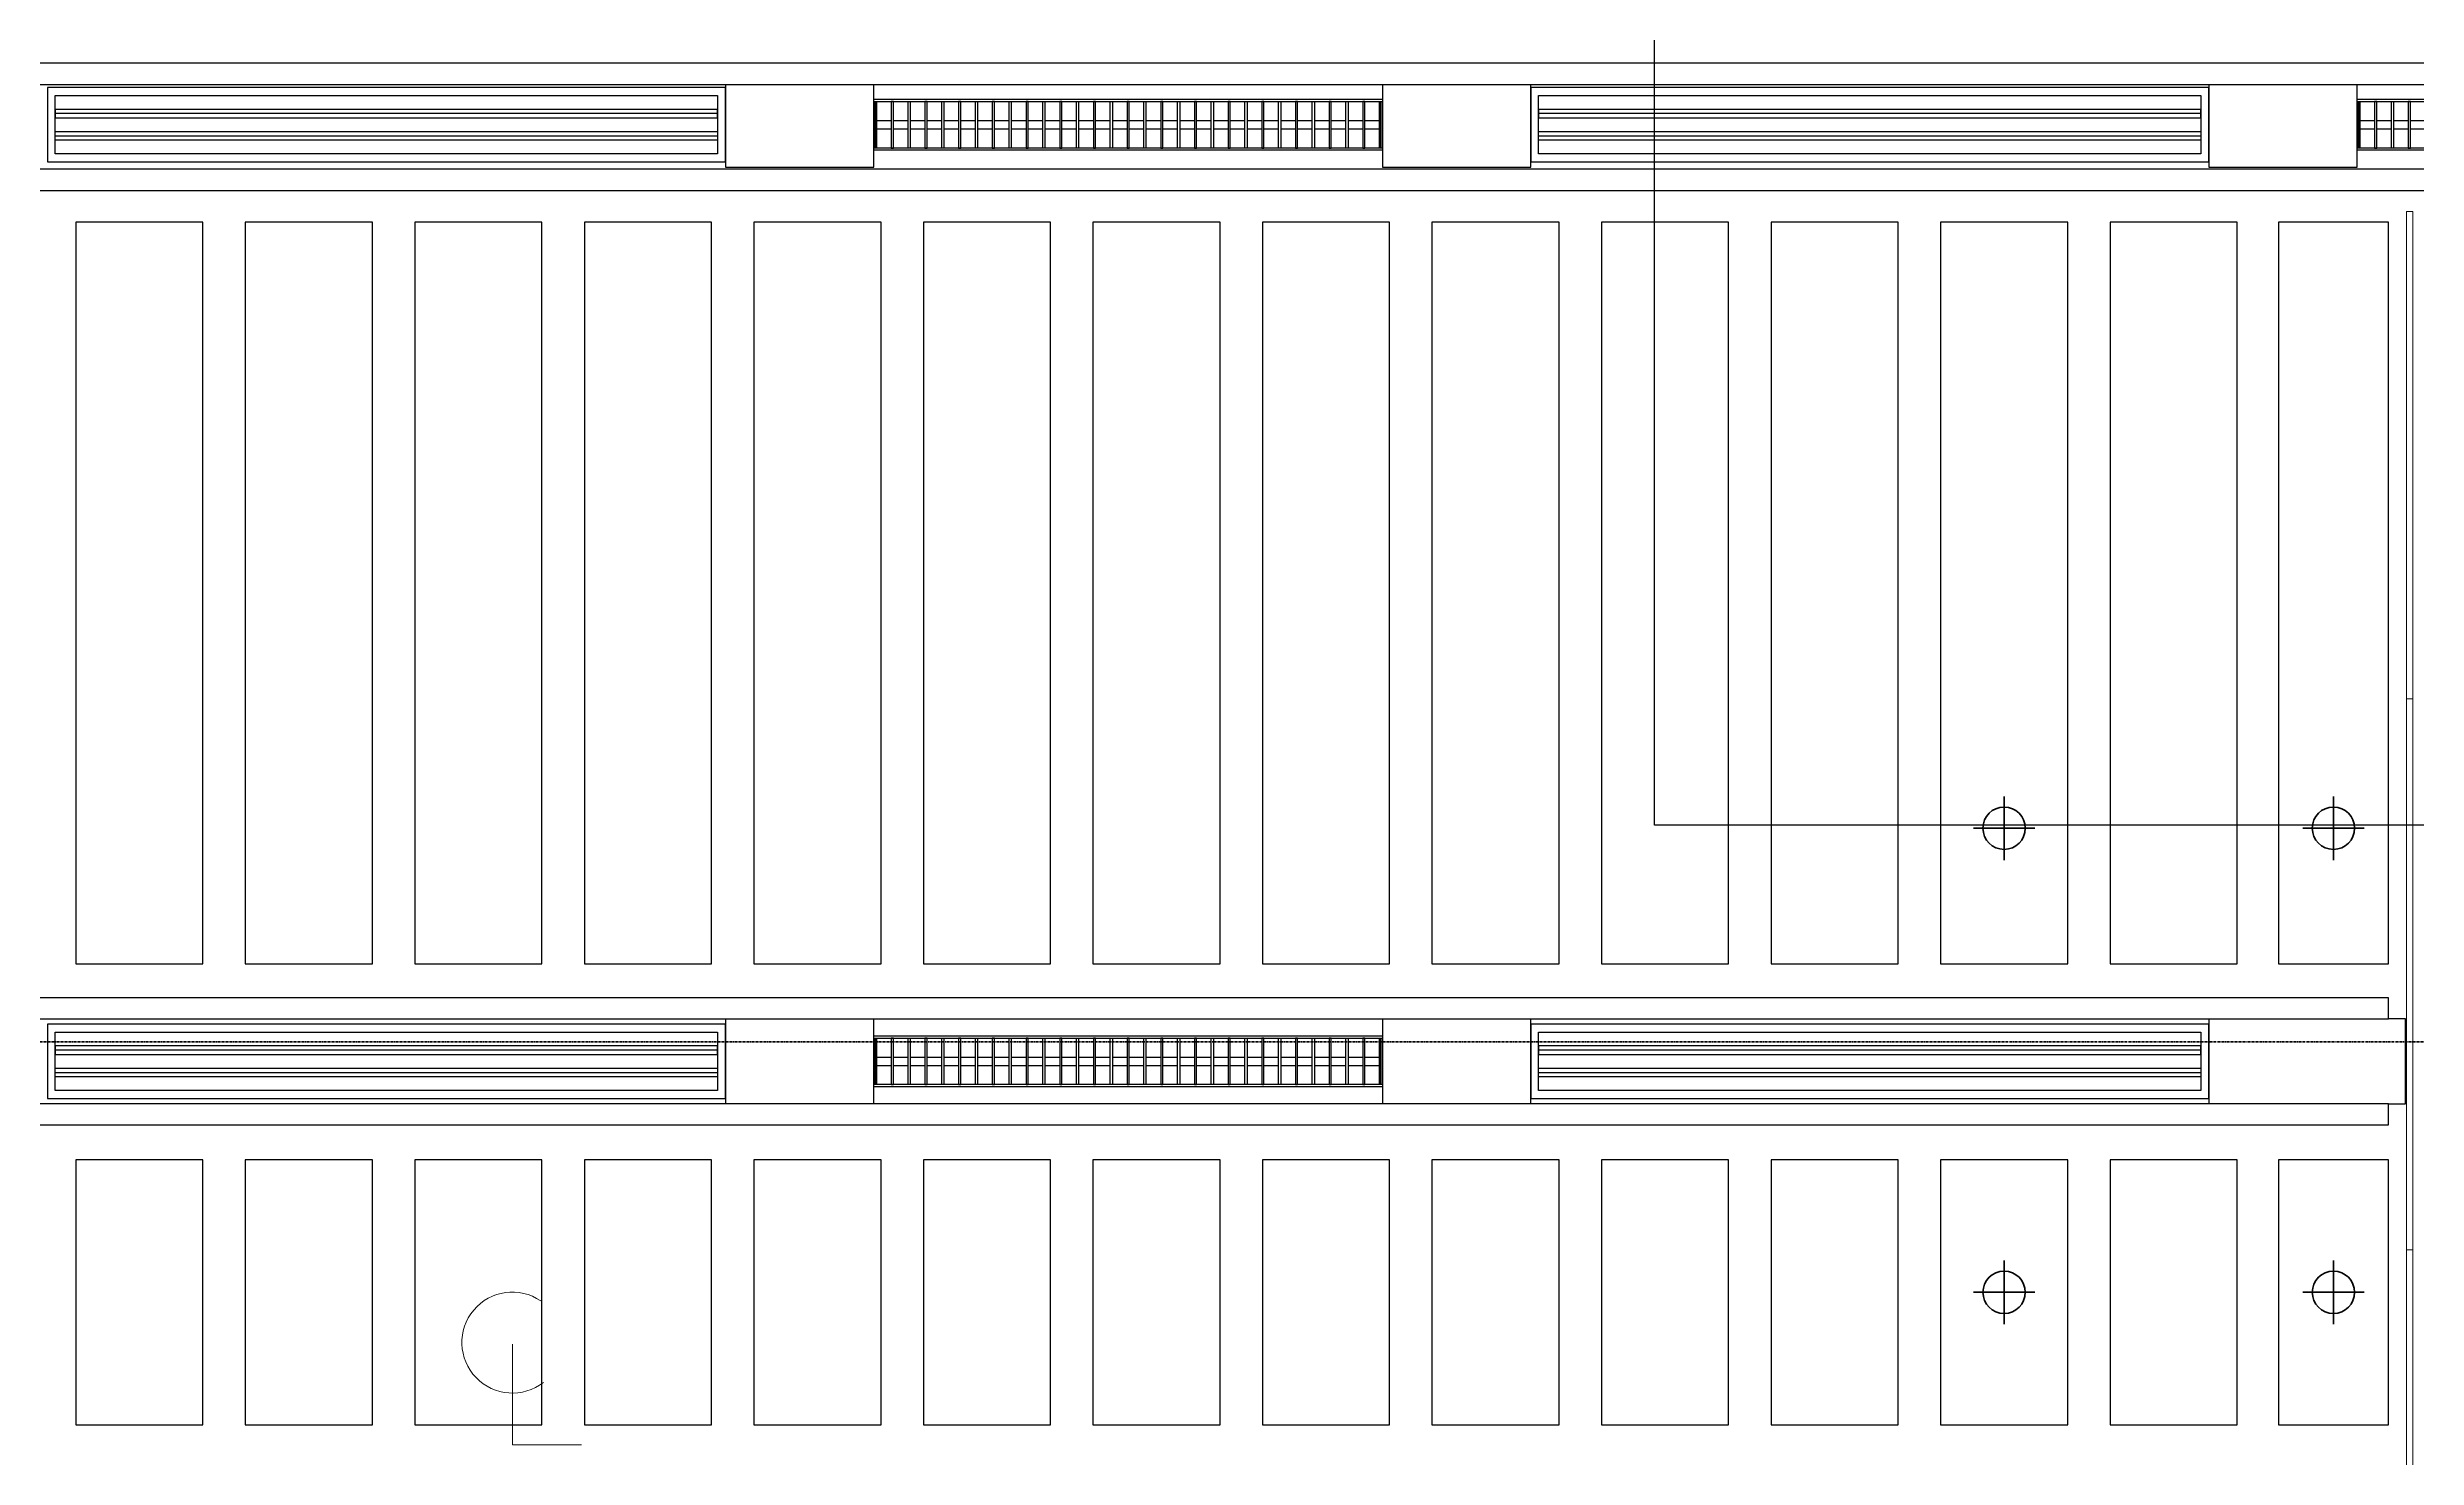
# Model space of a CAD drawing. Header units: millimetres. Extents: x -920231 to -841213, y -17301 to 22361.
# Drawn here: x -855281 to -849691, y 4159 to 7487 of the extents above; entities that cross this region are included whole.
import ezdxf
from ezdxf.enums import TextEntityAlignment as Align
from ezdxf.xclip import XClip

# ---------------------------------------------------------------- set-up
doc = ezdxf.new("R2010")
doc.units = ezdxf.units.MM
doc.header["$XCLIPFRAME"] = 0
doc.linetypes.add('DPA_Grid _ Level 100', pattern=[10, 5.5, -1.6, 1.3, -1.6])
for name, color, linetype in [('000 - WIPEOUT', 250, 'Continuous'), ('001 - ASCESSORIES', 251, 'Continuous'), ('A04_TUBE SERIES', 2, 'Continuous'), ('A11_ALU.SOLID SHEET', 2, 'Continuous')]:
    doc.layers.add(name, color=color, linetype=linetype)
for name, color, linetype, lineweight in [('008 - LIGHTING', 1, 'Continuous', 9), ('A-ANNO-NOTE', 3, 'Continuous', 25), ('A-DETL-GENF', 2, 'Continuous', 35), ('A-GLAZ-CURT', 2, 'Continuous', 9), ('A-ROOM-IDEN', 3, 'Continuous', 25), ('E-LITE-EQPM', 2, 'Continuous', 35), ('G-ANNO-SECL', 3, 'Continuous', 9)]:
    doc.layers.add(name, color=color, linetype=linetype, lineweight=lineweight)

# ---------------------------------------------------------------- blocks, each defined once
blk = doc.blocks.new('System Panel - W-06 Feature Wall Printed Pattern-18610042-4230-01 ENLARGED MULTI-PURPOSE LEVEL - REFLECTED CEILING PLAN - SHEET 1')
at = {"layer": 'A-GLAZ-CURT'}
for p, q in [((-575, -57.5), (-575, -42.5)), ((-575, -42.5), (575, -42.5)), ((575, -42.5), (575, -57.5)), ((575, -57.5), (-575, -57.5))]:
    blk.add_line(p, q, dxfattribs=at)
blk = doc.blocks.new('System Panel - W-06 Feature Wall Printed Pattern-18610021-4230-01 ENLARGED MULTI-PURPOSE LEVEL - REFLECTED CEILING PLAN - SHEET 1')
at = {"layer": 'A-GLAZ-CURT'}
for p, q in [((-650, -57.5), (-650, -42.5)), ((-650, -42.5), (650, -42.5)), ((650, -42.5), (650, -57.5)), ((650, -57.5), (-650, -57.5))]:
    blk.add_line(p, q, dxfattribs=at)
blk = doc.blocks.new('System Panel - W-06 Feature Wall Printed Pattern-18610043-4230-01 ENLARGED MULTI-PURPOSE LEVEL - REFLECTED CEILING PLAN - SHEET 1')
at = {"layer": 'A-GLAZ-CURT'}
for p, q in [((-260, -57.5), (-260, -42.5)), ((-260, -42.5), (260, -42.5)), ((260, -42.5), (260, -57.5)), ((260, -57.5), (-260, -57.5))]:
    blk.add_line(p, q, dxfattribs=at)
blk = doc.blocks.new('M_Centreline - Centreline-12570908-4230-01 ENLARGED MULTI-PURPOSE LEVEL - REFLECTED CEILING PLAN - SHEET 1')
at = {"layer": 'A-ANNO-NOTE', "lineweight": 18}
for p, q in [((-0.011, 0.592), (-0.011, -1.789)), ((-0.011, -1.789), (1.619, -1.789))]:
    blk.add_line(p, q, dxfattribs=at)
blk.add_arc((-0.011, 0.627), 1.191, 55.7755, 308.0372, dxfattribs=at)
blk = doc.blocks.new('*U1353')
blk.add_wipeout([(-25, 0), (25, 0), (25, 21100), (-25, 21100)]).dxf.layer = '000 - WIPEOUT'
at = {"layer": 'A04_TUBE SERIES', "color": 0}
blk.add_lwpolyline([(-25, 0), (25, 0), (25, 21100), (-25, 21100)], close=True, dxfattribs=at)
at = {"layer": 'Defpoints', "color": 250, "flags": 1}
blk.add_attdef('EXTR.OVL-LENGTH_', (-33.1, -9), '', height=5, dxfattribs=at)
blk = doc.blocks.new('*U1352')
blk.add_wipeout([(-25, 0), (25, 0), (25, 21100), (-25, 21100)]).dxf.layer = '000 - WIPEOUT'
at = {"layer": 'A04_TUBE SERIES', "color": 0}
blk.add_lwpolyline([(-25, 0), (25, 0), (25, 21100), (-25, 21100)], close=True, dxfattribs=at)
at = {"layer": 'Defpoints', "color": 250, "flags": 1}
blk.add_attdef('EXTR.OVL-LENGTH_', (-33.1, -9), '', height=5, dxfattribs=at)
blk = doc.blocks.new('*U1348')
at = {"layer": '001 - ASCESSORIES', "color": 0, "linetype": 'ByBlock'}
blk.add_lwpolyline([(800, 87.5), (-800, 87.5), (-800, -87.5), (800, -87.5)], close=True, dxfattribs=at)
at = {"layer": '001 - ASCESSORIES', "linetype": 'ByBlock'}
for points in [[(-781.5, 69), (781.5, 69), (781.5, -69), (-781.5, -69)], [(781.5, 36.3), (-781.5, 36.3), (-781.5, 16.3), (781.5, 16.3)], [(-781.5, -16.3), (781.5, -16.3), (781.5, -36.3), (-781.5, -36.3)]]:
    blk.add_lwpolyline(points, close=True, dxfattribs=at)
for points in [[(781.5, 26.3), (-781.5, 26.3)], [(-781.5, -26.3), (781.5, -26.3)]]:
    blk.add_lwpolyline(points, dxfattribs=at)
blk = doc.blocks.new('*U1351')
at = {"color": 1}
blk.add_wipeout([(600, -60), (-600, -60), (-600, 60), (600, 60)], dxfattribs=at).dxf.layer = '000 - WIPEOUT'
at = {"layer": '001 - ASCESSORIES', "color": 0}
blk.add_lwpolyline([(600, -60), (-600, -60), (-600, 60), (600, 60)], close=True, dxfattribs=at)
at = {"layer": '001 - ASCESSORIES'}
for points in [[(-593.5, -55), (-598.5, -55), (-598.5, 55), (-593.5, 55)], [(595, -55), (-595, -55), (-595, 55), (595, 55)], [(-558.8, -55), (-553.8, -55), (-553.8, 55), (-558.8, 55)], [(-514, -55), (-519, -55), (-519, 55), (-514, 55)], [(-479.3, -55), (-474.3, -55), (-474.3, 55), (-479.3, 55)], [(-434.6, -55), (-439.6, -55), (-439.6, 55), (-434.6, 55)], [(-399.8, -55), (-394.8, -55), (-394.8, 55), (-399.8, 55)], [(-355.1, -55), (-360.1, -55), (-360.1, 55), (-355.1, 55)], [(-320.4, -55), (-315.4, -55), (-315.4, 55), (-320.4, 55)], [(-275.6, -55), (-280.6, -55), (-280.6, 55), (-275.6, 55)], [(-240.9, -55), (-235.9, -55), (-235.9, 55), (-240.9, 55)], [(-196.2, -55), (-201.2, -55), (-201.2, 55), (-196.2, 55)], [(-161.4, -55), (-156.4, -55), (-156.4, 55), (-161.4, 55)], [(-116.7, -55), (-121.7, -55), (-121.7, 55), (-116.7, 55)], [(-82, -55), (-77, -55), (-77, 55), (-82, 55)], [(-37.2, -55), (-42.2, -55), (-42.2, 55), (-37.2, 55)], [(-2.5, -55), (2.5, -55), (2.5, 55), (-2.5, 55)], [(42.2, -55), (37.2, -55), (37.2, 55), (42.2, 55)], [(77, -55), (82, -55), (82, 55), (77, 55)], [(121.7, -55), (116.7, -55), (116.7, 55), (121.7, 55)], [(156.4, -55), (161.4, -55), (161.4, 55), (156.4, 55)], [(201.2, -55), (196.2, -55), (196.2, 55), (201.2, 55)], [(235.9, -55), (240.9, -55), (240.9, 55), (235.9, 55)], [(280.6, -55), (275.6, -55), (275.6, 55), (280.6, 55)], [(315.4, -55), (320.4, -55), (320.4, 55), (315.4, 55)], [(360.1, -55), (355.1, -55), (355.1, 55), (360.1, 55)], [(394.8, -55), (399.8, -55), (399.8, 55), (394.8, 55)], [(439.6, -55), (434.6, -55), (434.6, 55), (439.6, 55)], [(474.3, -55), (479.3, -55), (479.3, 55), (474.3, 55)], [(519, -55), (514, -55), (514, 55), (519, 55)], [(553.8, -55), (558.8, -55), (558.8, 55), (553.8, 55)], [(598.5, -55), (593.5, -55), (593.5, 55), (598.5, 55)]]:
    blk.add_lwpolyline(points, close=True, dxfattribs=at)
for points in [[(-593.5, 10), (-558.8, 10)], [(-553.8, 10), (-519, 10)], [(-514, 10), (-479.3, 10)], [(-474.3, 10), (-439.6, 10)], [(-434.6, 10), (-399.8, 10)], [(-394.8, 10), (-360.1, 10)], [(-355.1, 10), (-320.4, 10)], [(-315.4, 10), (-280.6, 10)], [(-275.6, 10), (-240.9, 10)], [(-235.9, 10), (-201.2, 10)], [(-196.2, 10), (-161.4, 10)], [(-156.4, 10), (-121.7, 10)], [(-116.7, 10), (-82, 10)], [(-77, 10), (-42.2, 10)], [(-37.2, 10), (-2.5, 10)], [(2.5, 10), (37.2, 10)], [(42.2, 10), (77, 10)], [(82, 10), (116.7, 10)], [(121.7, 10), (156.4, 10)], [(161.4, 10), (196.2, 10)], [(201.2, 10), (235.9, 10)], [(240.9, 10), (275.6, 10)], [(280.6, 10), (315.4, 10)], [(320.4, 10), (355.1, 10)], [(360.1, 10), (394.8, 10)], [(399.8, 10), (434.6, 10)], [(439.6, 10), (474.3, 10)], [(479.3, 10), (514, 10)], [(519, 10), (553.8, 10)], [(558.8, 10), (593.5, 10)], [(-593.5, -10), (-558.8, -10)], [(-553.8, -10), (-519, -10)], [(-514, -10), (-479.3, -10)], [(-474.3, -10), (-439.6, -10)], [(-434.6, -10), (-399.8, -10)], [(-394.8, -10), (-360.1, -10)], [(-355.1, -10), (-320.4, -10)], [(-315.4, -10), (-280.6, -10)], [(-275.6, -10), (-240.9, -10)], [(-235.9, -10), (-201.2, -10)], [(-196.2, -10), (-161.4, -10)], [(-156.4, -10), (-121.7, -10)], [(-116.7, -10), (-82, -10)], [(-77, -10), (-42.2, -10)], [(-37.2, -10), (-2.5, -10)], [(2.5, -10), (37.2, -10)], [(42.2, -10), (77, -10)], [(82, -10), (116.7, -10)], [(121.7, -10), (156.4, -10)], [(161.4, -10), (196.2, -10)], [(201.2, -10), (235.9, -10)], [(240.9, -10), (275.6, -10)], [(280.6, -10), (315.4, -10)], [(320.4, -10), (355.1, -10)], [(360.1, -10), (394.8, -10)], [(399.8, -10), (434.6, -10)], [(439.6, -10), (474.3, -10)], [(479.3, -10), (514, -10)], [(519, -10), (553.8, -10)], [(558.8, -10), (593.5, -10)]]:
    blk.add_lwpolyline(points, dxfattribs=at)
blk = doc.blocks.new('*U1408')
blk.add_point((0, 0))
at = {"layer": 'Defpoints', "color": 250}
blk.add_text('AL.SHEET-HAT-TYPE-C', height=7, rotation=270, dxfattribs=at).set_placement((15, 0), align=Align.BOTTOM_CENTER)
blk.add_wipeout([(0, -100), (350, -100), (350, 100), (0, 100)]).dxf.layer = '000 - WIPEOUT'
at = {"layer": 'A11_ALU.SOLID SHEET', "color": 0}
blk.add_lwpolyline([(0, -100), (350, -100), (350, 100), (0, 100)], close=True, dxfattribs=at)
blk = doc.blocks.new('*U1504')
blk.add_point((0, 0))
at = {"layer": 'Defpoints', "color": 250}
blk.add_text('AL.SHEET-HAT-TYPE-C', height=7, rotation=270, dxfattribs=at).set_placement((15, 0), align=Align.BOTTOM_CENTER)
blk.add_wipeout([(0, -100), (464, -100), (464, 100), (0, 100)]).dxf.layer = '000 - WIPEOUT'
at = {"layer": 'A11_ALU.SOLID SHEET', "color": 0}
blk.add_lwpolyline([(0, -100), (464, -100), (464, 100), (0, 100)], close=True, dxfattribs=at)
blk = doc.blocks.new('*U1354')
blk.add_wipeout([(-25, 0), (25, 0), (25, 26550), (-25, 26550)]).dxf.layer = '000 - WIPEOUT'
at = {"layer": 'A04_TUBE SERIES', "color": 0}
blk.add_lwpolyline([(-25, 0), (25, 0), (25, 26550), (-25, 26550)], close=True, dxfattribs=at)
at = {"layer": 'Defpoints', "color": 250, "flags": 1}
blk.add_attdef('EXTR.OVL-LENGTH_', (-33.1, -9), '', height=5, dxfattribs=at)
blk = doc.blocks.new('*U1355')
blk.add_wipeout([(-25, 0), (25, 0), (25, 26550), (-25, 26550)]).dxf.layer = '000 - WIPEOUT'
at = {"layer": 'A04_TUBE SERIES', "color": 0}
blk.add_lwpolyline([(-25, 0), (25, 0), (25, 26550), (-25, 26550)], close=True, dxfattribs=at)
at = {"layer": 'Defpoints', "color": 250, "flags": 1}
blk.add_attdef('EXTR.OVL-LENGTH_', (-33.1, -9), '', height=5, dxfattribs=at)
blk = doc.blocks.new('*U1472')
at = {"color": 3}
for points in [[(-875, -5050), (875, -5050), (875, -5350), (-875, -5350)], [(-875, -5450), (875, -5450), (875, -5750), (-875, -5750)], [(-875, -5850), (875, -5850), (875, -6150), (-875, -6150)], [(-875, -6250), (875, -6250), (875, -6550), (-875, -6550)], [(-875, -6650), (875, -6650), (875, -6950), (-875, -6950)], [(-875, -7050), (875, -7050), (875, -7350), (-875, -7350)], [(-875, -7450), (875, -7450), (875, -7750), (-875, -7750)], [(-875, -7850), (875, -7850), (875, -8150), (-875, -8150)], [(-875, -8250), (875, -8250), (875, -8550), (-875, -8550)], [(-875, -8650), (875, -8650), (875, -8950), (-875, -8950)], [(-875, -9050), (875, -9050), (875, -9350), (-875, -9350)], [(-875, -9450), (875, -9450), (875, -9750), (-875, -9750)], [(-875, -9850), (875, -9850), (875, -10150), (-875, -10150)]]:
    blk.add_wipeout(points, dxfattribs=at).dxf.layer = '000 - WIPEOUT'
at = {"layer": 'A11_ALU.SOLID SHEET', "color": 0, "linetype": 'ByBlock'}
for points in [[(-875, -5350), (875, -5350), (875, -5050), (-875, -5050)], [(-875, -5750), (875, -5750), (875, -5450), (-875, -5450)], [(-875, -6150), (875, -6150), (875, -5850), (-875, -5850)], [(-875, -6550), (875, -6550), (875, -6250), (-875, -6250)], [(-875, -6950), (875, -6950), (875, -6650), (-875, -6650)], [(-875, -7350), (875, -7350), (875, -7050), (-875, -7050)], [(-875, -7750), (875, -7750), (875, -7450), (-875, -7450)], [(-875, -8150), (875, -8150), (875, -7850), (-875, -7850)], [(-875, -8550), (875, -8550), (875, -8250), (-875, -8250)], [(-875, -8950), (875, -8950), (875, -8650), (-875, -8650)], [(-875, -9350), (875, -9350), (875, -9050), (-875, -9050)], [(-875, -9750), (875, -9750), (875, -9450), (-875, -9450)], [(-875, -10150), (875, -10150), (875, -9850), (-875, -9850)]]:
    blk.add_lwpolyline(points, close=True, dxfattribs=at)
blk = doc.blocks.new('*U1473')
at = {"color": 3}
for points in [[(-312.5, -5050), (312.5, -5050), (312.5, -5350), (-312.5, -5350)], [(-312.5, -5450), (312.5, -5450), (312.5, -5750), (-312.5, -5750)], [(-312.5, -5850), (312.5, -5850), (312.5, -6150), (-312.5, -6150)], [(-312.5, -6250), (312.5, -6250), (312.5, -6550), (-312.5, -6550)], [(-312.5, -6650), (312.5, -6650), (312.5, -6950), (-312.5, -6950)], [(-312.5, -7050), (312.5, -7050), (312.5, -7350), (-312.5, -7350)], [(-312.5, -7450), (312.5, -7450), (312.5, -7750), (-312.5, -7750)], [(-312.5, -7850), (312.5, -7850), (312.5, -8150), (-312.5, -8150)], [(-312.5, -8250), (312.5, -8250), (312.5, -8550), (-312.5, -8550)], [(-312.5, -8650), (312.5, -8650), (312.5, -8950), (-312.5, -8950)], [(-312.5, -9050), (312.5, -9050), (312.5, -9350), (-312.5, -9350)], [(-312.5, -9450), (312.5, -9450), (312.5, -9750), (-312.5, -9750)], [(-312.5, -9850), (312.5, -9850), (312.5, -10150), (-312.5, -10150)]]:
    blk.add_wipeout(points, dxfattribs=at).dxf.layer = '000 - WIPEOUT'
at = {"layer": 'A11_ALU.SOLID SHEET', "color": 0, "linetype": 'ByBlock'}
for points in [[(-312.5, -5350), (312.5, -5350), (312.5, -5050), (-312.5, -5050)], [(-312.5, -5750), (312.5, -5750), (312.5, -5450), (-312.5, -5450)], [(-312.5, -6150), (312.5, -6150), (312.5, -5850), (-312.5, -5850)], [(-312.5, -6550), (312.5, -6550), (312.5, -6250), (-312.5, -6250)], [(-312.5, -6950), (312.5, -6950), (312.5, -6650), (-312.5, -6650)], [(-312.5, -7350), (312.5, -7350), (312.5, -7050), (-312.5, -7050)], [(-312.5, -7750), (312.5, -7750), (312.5, -7450), (-312.5, -7450)], [(-312.5, -8150), (312.5, -8150), (312.5, -7850), (-312.5, -7850)], [(-312.5, -8550), (312.5, -8550), (312.5, -8250), (-312.5, -8250)], [(-312.5, -8950), (312.5, -8950), (312.5, -8650), (-312.5, -8650)], [(-312.5, -9350), (312.5, -9350), (312.5, -9050), (-312.5, -9050)], [(-312.5, -9750), (312.5, -9750), (312.5, -9450), (-312.5, -9450)], [(-312.5, -10150), (312.5, -10150), (312.5, -9850), (-312.5, -9850)]]:
    blk.add_lwpolyline(points, close=True, dxfattribs=at)
blk = doc.blocks.new('*U1375')
at = {"layer": 'Defpoints'}
blk.add_point((0, 0), dxfattribs=at)
blk.add_wipeout([(875, 250), (875, 510), (-875, 510), (-875, 250)]).dxf.layer = '000 - WIPEOUT'
at = {"layer": 'A11_ALU.SOLID SHEET', "color": 0}
blk.add_lwpolyline([(875, 250), (875, 510), (-875, 510), (-875, 250)], close=True, dxfattribs=at)
at = {"layer": 'Defpoints'}
blk.add_point((0, 400), dxfattribs=at)
blk = doc.blocks.new('*U1376')
at = {"layer": 'Defpoints'}
blk.add_point((0, 0), dxfattribs=at)
blk.add_wipeout([(312.5, 250), (312.5, 510), (-312.5, 510), (-312.5, 250)]).dxf.layer = '000 - WIPEOUT'
at = {"layer": 'A11_ALU.SOLID SHEET', "color": 0}
blk.add_lwpolyline([(312.5, 250), (312.5, 510), (-312.5, 510), (-312.5, 250)], close=True, dxfattribs=at)
at = {"layer": 'Defpoints'}
blk.add_point((0, 400), dxfattribs=at)
blk = doc.blocks.new('*U1512')
at = {"layer": '008 - LIGHTING'}
blk.add_blockref('*U1351', (-104549, 3725), dxfattribs=at)
at = {"layer": 'A11_ALU.SOLID SHEET', "color": 1}
for name, p in [('*U1408', (-108999, 3725)), ('*U1408', (-107449, 3725)), ('*U1408', (-108999, 1515)), ('*U1408', (-107449, 1515)), ('*U1504', (-105499, 1515))]:
    blk.add_blockref(name, p, dxfattribs=at)
at = {"layer": 'A11_ALU.SOLID SHEET', "linetype": 'ByBlock'}
for name, p, rotation in [('*U1472', (-115582, 2620), 90), ('*U1473', (-115582, 970), 89.99999999999999)]:
    blk.add_blockref(name, p, dxfattribs=dict(at, rotation=rotation))
at = {"layer": '008 - LIGHTING'}
for name, p in [('*U1348', (-109799, 3725)), ('*U1351', (-108049, 3725)), ('*U1348', (-109799, 1515)), ('*U1351', (-108049, 1515)), ('*U1348', (-106299, 1515))]:
    blk.add_blockref(name, p, dxfattribs=at)
at = {"layer": 'A11_ALU.SOLID SHEET', "color": 1}
blk.add_blockref('*U1408', (-105499, 3725), dxfattribs=at)
at = {"layer": 'A11_ALU.SOLID SHEET', "color": 0, "linetype": 'ByBlock', "rotation": 270}
for name, p in [('*U1375', (-105585, 2620)), ('*U1376', (-105585, 970))]:
    blk.add_blockref(name, p, dxfattribs=at)
at = {"layer": '008 - LIGHTING'}
blk.add_blockref('*U1348', (-106299, 3725), dxfattribs=at)
at = {"layer": 'A04_TUBE SERIES', "linetype": 'ByBlock', "rotation": 270}
for name, p in [('*U1352', (-126175, 1640)), ('*U1353', (-126175, 1390))]:
    blk.add_blockref(name, p, dxfattribs=at)
for name, p in [('*U1355', (-126175, 3845)), ('*U1354', (-126175, 3595))]:
    blk.add_blockref(name, p, dxfattribs=at)
blk = doc.blocks.new('LGF_DL_SAA_LowPower_DL1a - LGF_DL_SAA_LowPower_DL1a-8832329-4130-01 MULTI-PURPOSE LEVEL - REFLECTED CEILING PLAN')
at = {"layer": 'A-DETL-GENF'}
for p, q in [((0, 75), (0, -75)), ((72.5, 0), (-72.5, 0))]:
    blk.add_line(p, q, dxfattribs=at)
blk.add_circle((0, 0), 50, dxfattribs=at)
blk = doc.blocks.new('C-1-PP19-AR-4130-01-B_20250829-225100_EXLIGHT')
at = {"layer": 'E-LITE-EQPM', "extrusion": (0, 0, -1), "rotation": 180}
for p in [(105982, 2065), (105205, 2065), (105982, 970), (105205, 970)]:
    blk.add_blockref('LGF_DL_SAA_LowPower_DL1a - LGF_DL_SAA_LowPower_DL1a-8832329-4130-01 MULTI-PURPOSE LEVEL - REFLECTED CEILING PLAN', p, dxfattribs=at)

msp = doc.modelspace()

# ---------------------------------------------------------------- block references
ref = msp.add_blockref('*U1512', (-744682.4, 3579))
XClip(ref).set_block_clipping_path([(-170955.001718735, -20880.0077451951), (-101425.4223389953, 14393.0014498747)])

# ---------------------------------------------------------------- next in the draw order: linework, layer by layer
at = {"layer": 'A-ROOM-IDEN'}
for p, q in [((-851489.4, 5651.1), (-851489.4, 20390.5)), ((-847923.7, 5651.1), (-851489.4, 5651.1))]:
    msp.add_line(p, q, dxfattribs=at)
at = {"layer": 'G-ANNO-SECL', "linetype": 'DPA_Grid _ Level 100', "lineweight": 50}
msp.add_line((-918420, 5139.9), (-846014.2, 5139.9), dxfattribs=at)

# ---------------------------------------------------------------- next in the draw order: block references
ref = msp.add_blockref('C-1-PP19-AR-4130-01-B_20250829-225100_EXLIGHT', (-744682.4, 3579))
XClip(ref).set_block_clipping_path([(-170955.001718735, -20880.0077451951), (-101425.4223389953, 14393.0014498747)])
at = {"layer": 'A-ANNO-NOTE', "xscale": 100, "yscale": 100, "zscale": 100}
msp.add_blockref('M_Centreline - Centreline-12570908-4230-01 ENLARGED MULTI-PURPOSE LEVEL - REFLECTED CEILING PLAN - SHEET 1', (-854183.2, 4367.6), dxfattribs=at)
at = {"layer": 'A-GLAZ-CURT', "rotation": 270}
for name, p in [('System Panel - W-06 Feature Wall Printed Pattern-18610042-4230-01 ENLARGED MULTI-PURPOSE LEVEL - REFLECTED CEILING PLAN - SHEET 1', (-849657.4, 6524)), ('System Panel - W-06 Feature Wall Printed Pattern-18610021-4230-01 ENLARGED MULTI-PURPOSE LEVEL - REFLECTED CEILING PLAN - SHEET 1', (-849657.4, 5299)), ('System Panel - W-06 Feature Wall Printed Pattern-18610043-4230-01 ENLARGED MULTI-PURPOSE LEVEL - REFLECTED CEILING PLAN - SHEET 1', (-849657.4, 4389))]:
    msp.add_blockref(name, p, dxfattribs=at)

doc.saveas('drawing.dxf')
